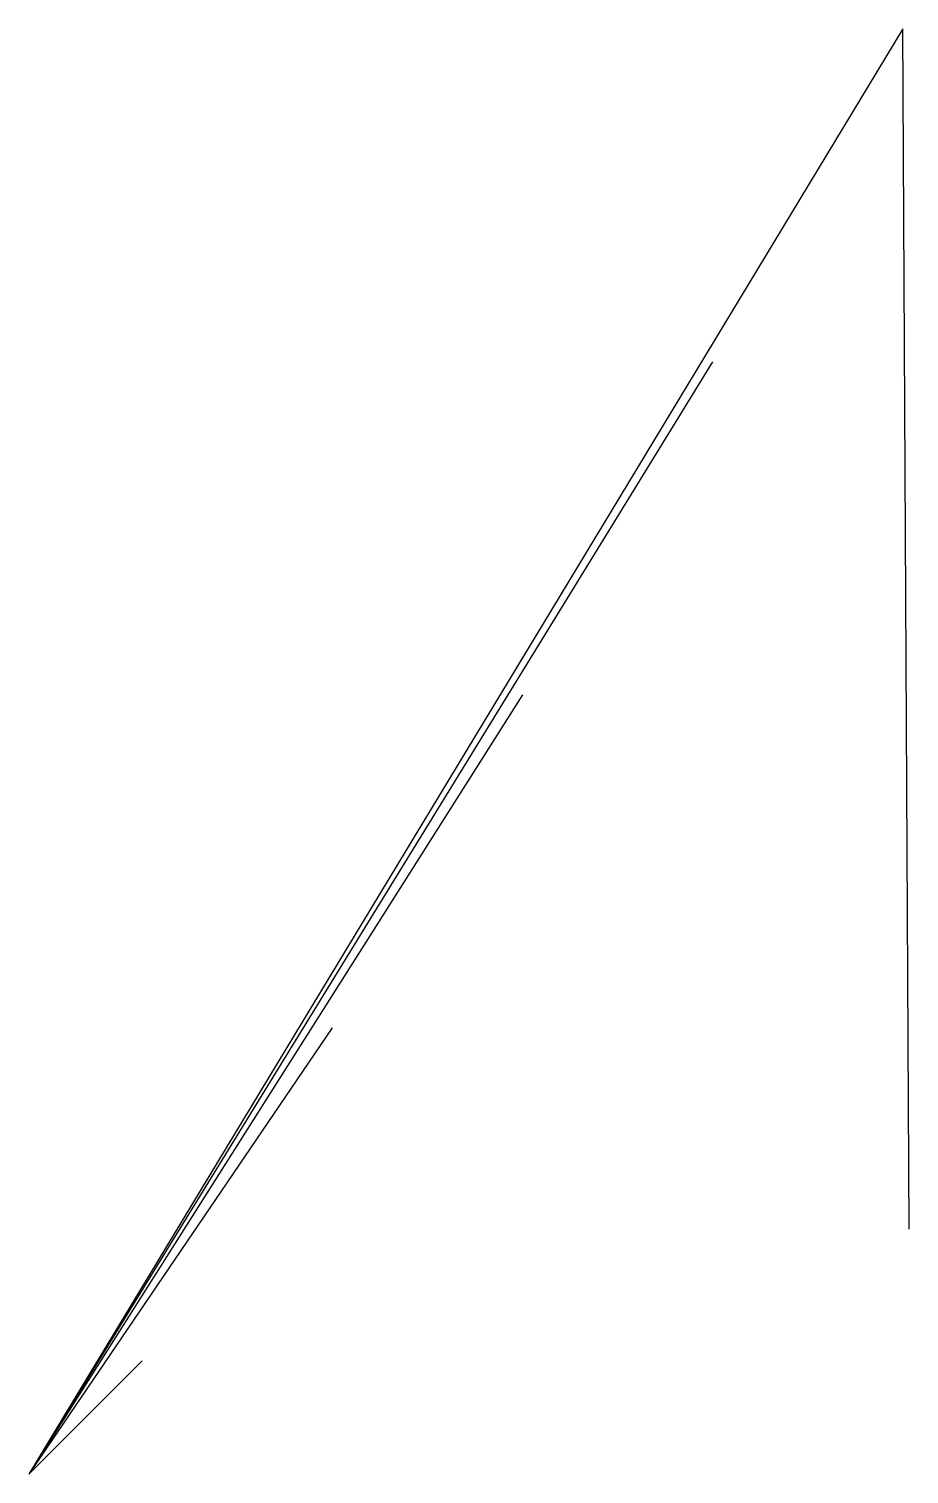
# Model space of a CAD drawing. Units: millimetres at full size, sheet at 1:100. Extents: x -11510 to -2939, y -8510 to 5571.
import ezdxf

# ---------------------------------------------------------------- set-up
doc = ezdxf.new("R2010")
doc.units = ezdxf.units.MM
doc.header["$LTSCALE"] = 100
doc.layers.add('0-0', color=7, linetype='Continuous')

msp = doc.modelspace()

# ---------------------------------------------------------------- linework, layer by layer
at = {"layer": '0-0'}
for p in [(-4852, 2326.5), (-6704.1, -918.4), (-8556.1, -4163.3)]:
    msp.add_line(p, (-11510.2, -8510.2), dxfattribs=at)
msp.add_lwpolyline([(-2938.8, -6122.4), (-3000, 5571.4), (-11510.2, -8510.2), (-10408.2, -7408.2)], dxfattribs=at)

doc.saveas('drawing.dxf')
